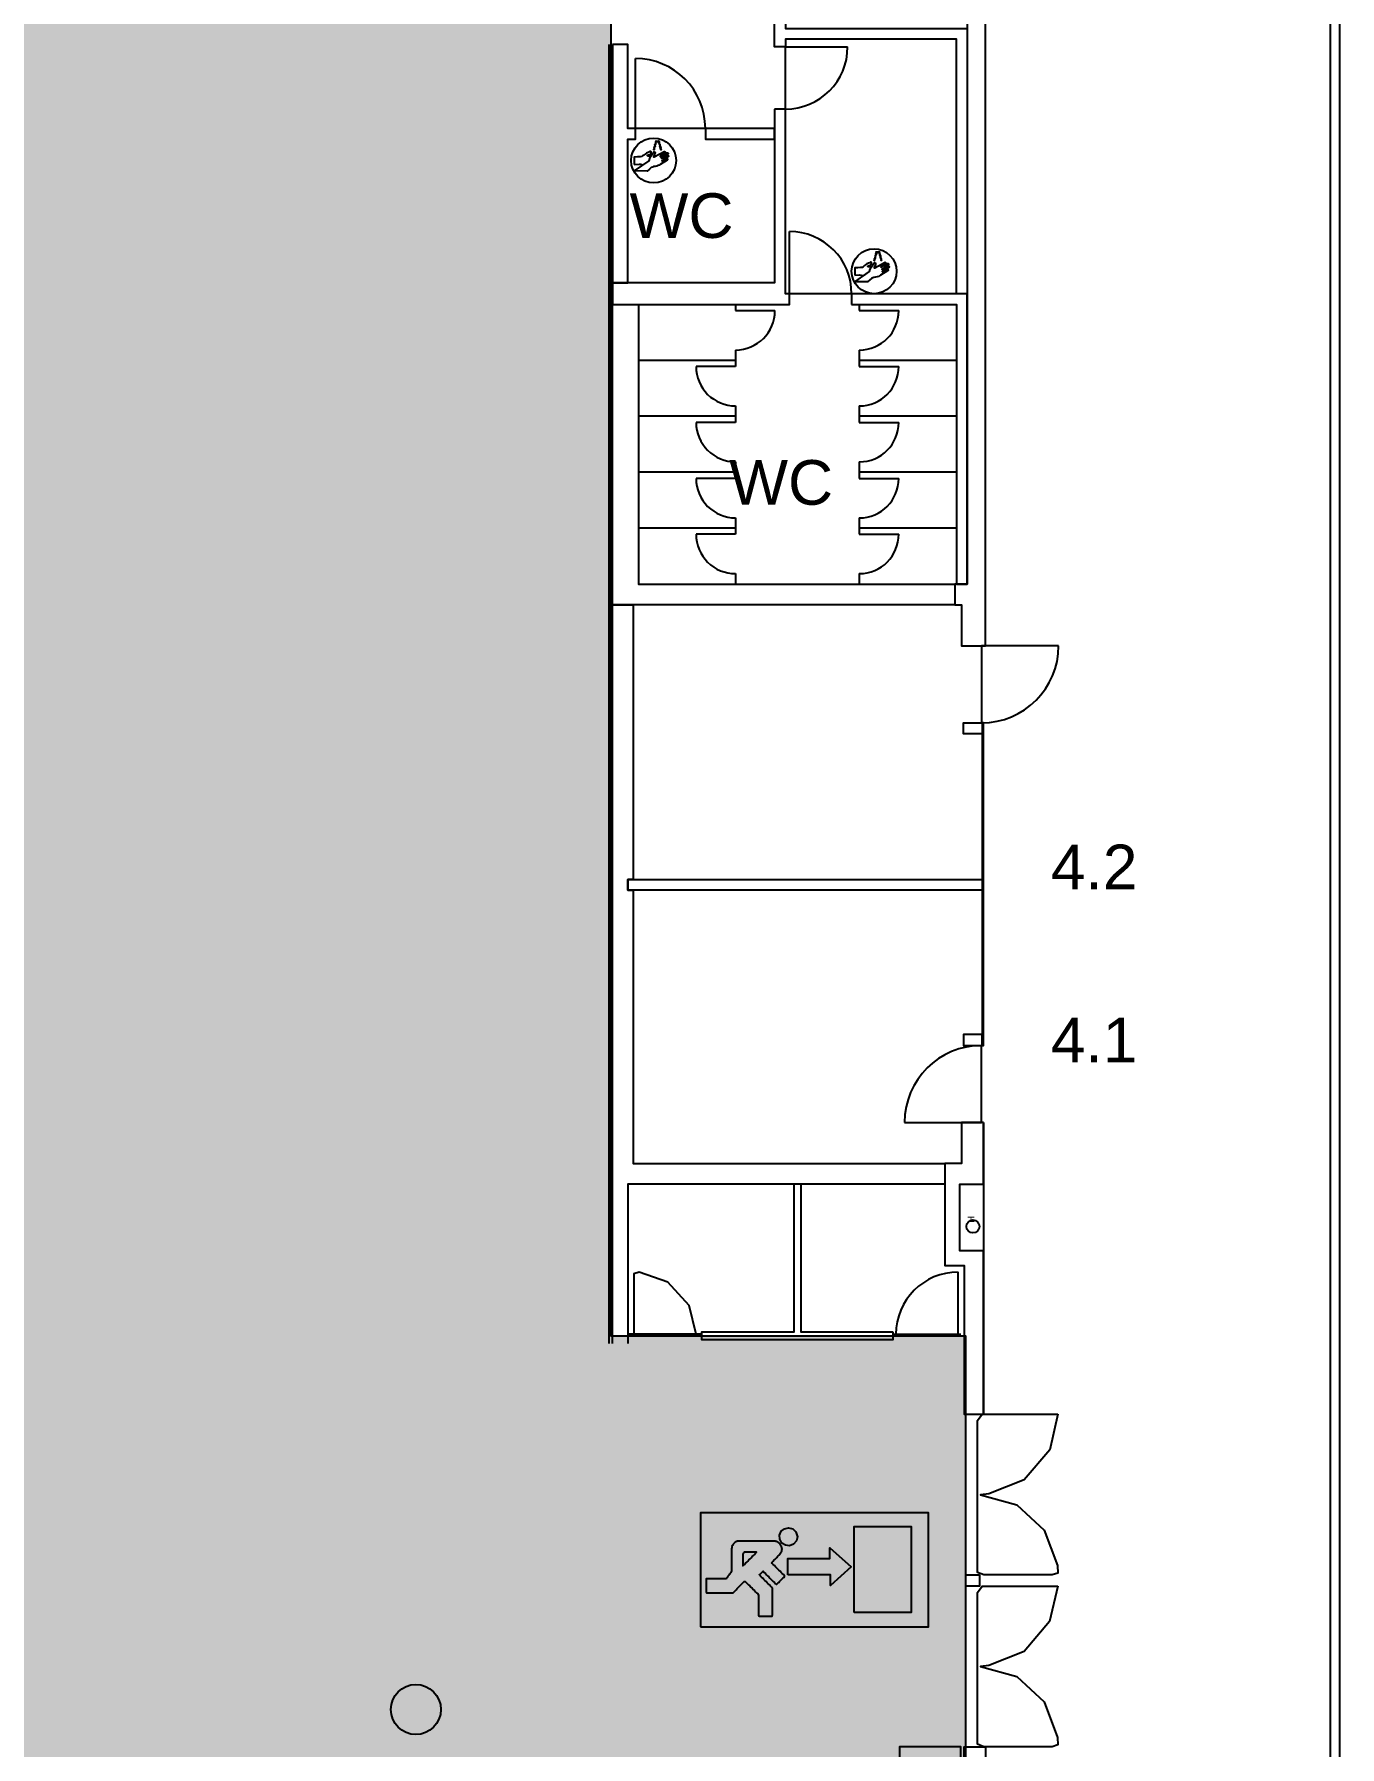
# Model space of a CAD drawing. Header units: metres. Extents: x 19 to 194, y 62 to 154.
# Drawn here: x 171.93 to 193.12, y 76.44 to 104.26 of the extents above; entities that cross this region are included whole.
import ezdxf

# ---------------------------------------------------------------- set-up
doc = ezdxf.new("R2010")
doc.units = ezdxf.units.M
doc.header["$MEASUREMENT"] = 0
doc.layers.add('ALL', color=7, linetype='Continuous')
doc.layers.add('ALL4', color=7, linetype='Continuous')
doc.styles.add('Arial', font='Arial.ttf')

msp = doc.modelspace()

# ---------------------------------------------------------------- hatches: boundary and pattern name
at = {"layer": 'ALL4', "lineweight": 0, "true_color": 0xe6e6e6, "transparency": 33554687}
h = msp.add_hatch(color=254, dxfattribs=at)
h.dxf.hatch_style = 1
h.paths.add_polyline_path([(181.2945, 128.8704), (187.0549, 128.8704), (187.0549, 139.3912), (29.3495, 139.4008), (29.3495, 127.8507), (32.7796, 127.8507), (32.7295, 82.9907), (29.3495, 82.9907), (29.3495, 69.8204), (187.0545, 69.8204), (187.0545, 83.1151), (181.2945, 83.1151)])

# ---------------------------------------------------------------- linework, layer by layer
at = {"layer": 'ALL', "color": 18, "lineweight": 25, "true_color": 0x000000}
for points in [[(192.975, 62.1359), (192.975, 142.847)], [(193.125, 62.1359), (193.125, 142.847)], [(181.2649, 82.9946), (181.2649, 104.09)], [(184.125, 103.045), (184.125, 104.055)], [(184.125, 104.055), (185.135, 104.055)], [(181.69, 102.73), (181.69, 103.865)], [(182.825, 102.73), (181.69, 102.73)], [(184.19, 100.045), (184.19, 101.055)], [(183.315, 99.87), (183.315, 99.77)], [(185.2, 100.045), (184.19, 100.045)], [(185.325, 99.87), (185.325, 99.77)], [(183.315, 99.77), (183.955, 99.77)], [(185.325, 99.77), (185.965, 99.77)], [(183.315, 99.13), (183.315, 98.862)], [(185.325, 99.13), (185.325, 98.862)], [(183.315, 98.962), (181.74, 98.962)], [(183.315, 98.862), (182.675, 98.862)], [(186.9, 98.962), (185.325, 98.962)], [(185.325, 98.862), (185.965, 98.862)], [(183.315, 98.222), (183.315, 97.954)], [(185.325, 98.222), (185.325, 97.954)], [(183.315, 98.054), (181.74, 98.054)], [(183.315, 97.954), (182.675, 97.954)], [(186.9, 98.054), (185.325, 98.054)], [(185.325, 97.954), (185.965, 97.954)], [(183.315, 97.146), (181.74, 97.146)], [(183.315, 97.314), (183.315, 97.046)], [(185.325, 97.314), (185.325, 97.046)], [(186.9, 97.146), (185.325, 97.146)], [(183.315, 97.046), (182.675, 97.046)], [(185.325, 97.046), (185.965, 97.046)], [(183.315, 96.238), (181.74, 96.238)], [(183.315, 96.4035), (183.315, 96.138)], [(185.325, 96.4035), (185.325, 96.138)], [(186.9, 96.238), (185.325, 96.238)], [(183.315, 96.138), (182.675, 96.138)], [(185.325, 96.138), (185.965, 96.138)], [(183.315, 95.498), (183.315, 95.33)], [(185.325, 95.498), (185.325, 95.33)], [(181.315, 82.9946), (181.315, 94.99), (181.655, 94.99), (181.655, 90.53), (181.565, 90.53), (181.565, 90.355), (181.655, 90.355), (181.655, 85.92), (186.715, 85.92), (186.715, 85.58), (181.565, 85.58), (181.565, 82.9946)], [(188.56, 94.3253), (187.31, 94.3253)], [(187.31, 94.3253), (187.31, 93.0753)], [(187.31, 86.5853), (187.31, 87.8353)], [(186.06, 86.5853), (187.31, 86.5853)], [(187.34, 86.585), (187.34, 81.845)], [(182.675, 83.1441), (182.5614, 83.6095), (182.2148, 83.9913), (181.7511, 84.1504), (181.665, 84.1239), (181.6635, 83.1441), (181.565, 83.1441)], [(186.9302, 83.144), (186.9302, 84.154)], [(182.765, 83.144), (181.665, 83.144)], [(185.875, 83.1437), (186.975, 83.1437)]]:
    msp.add_lwpolyline(points, dxfattribs=at)
for points in [[(187.375, 116.27), (186.985, 116.27), (186.985, 115.605), (186.925, 115.605), (186.925, 115.265), (187.075, 115.265), (187.075, 95.33), (186.8752, 95.33), (186.8752, 94.99), (186.985, 94.99), (186.9849, 94.325), (187.3749, 94.325)], [(186.9, 100.0449), (186.9, 104.1799), (184.125, 104.1799), (184.125, 104.0549), (183.95, 104.0549), (183.95, 104.6084), (184.125, 104.6084), (184.125, 104.3549), (187.075, 104.3549), (187.075, 100.0449)], [(181.315, 104.09), (181.315, 100.22), (181.565, 100.22), (181.565, 102.555), (181.69, 102.555), (181.69, 102.73), (181.565, 102.73), (181.565, 104.09)], [(183.95, 103.045), (183.95, 100.22), (181.315, 100.22), (181.315, 99.87), (184.19, 99.87), (184.19, 100.045), (184.125, 100.045), (184.125, 103.045)], [(183.95, 102.73), (182.825, 102.73), (182.825, 102.555), (183.95, 102.555)], [(181.74, 99.87), (181.74, 95.33), (186.8752, 95.33), (186.875, 94.99), (181.315, 94.99), (181.315, 99.87)], [(185.2, 99.87), (186.9, 99.87), (186.9, 95.33), (187.075, 95.33), (187.075, 100.045), (185.2, 100.045)], [(187.32, 93.0752), (187.32, 92.8949), (187.015, 92.8949), (187.015, 93.0752)], [(187.34, 93.0753), (187.32, 93.0753), (187.3193, 87.8349), (187.34, 87.8349), (187.34, 93.0753)], [(187.3196, 90.53), (187.3196, 90.355), (181.565, 90.355), (181.565, 90.53)], [(187.3193, 87.835), (187.3193, 88.015), (187.015, 88.015), (187.015, 87.835)], [(187.34, 86.585), (186.985, 86.585), (186.985, 85.92), (186.715, 85.92), (186.715, 84.26), (187.0249, 84.26), (187.0249, 81.845), (187.34, 81.845), (187.34, 84.5), (186.955, 84.5), (186.955, 85.58), (187.34, 85.58)], [(185.875, 83.18), (184.38, 83.18), (184.38, 85.58), (184.26, 85.58), (184.26, 83.18), (182.765, 83.18), (182.765, 83.06), (185.875, 83.06)], [(188.55, 81.845), (188.4154, 81.2677), (188.0007, 80.7811), (187.4297, 80.5531), (187.2902, 80.5392), (187.8812, 80.3744), (188.3276, 79.9636), (188.5412, 79.3863), (188.5497, 79.265), (188.4574, 79.235), (187.3477, 79.235), (187.245, 79.2762), (187.245, 81.7423), (187.317, 81.845), (188.4267, 81.845)], [(187.275, 79.235), (187.275, 79.055), (187.055, 79.055), (187.055, 79.235)], [(188.5499, 79.055), (188.4153, 78.4777), (188.0006, 77.9911), (187.4296, 77.7631), (187.2901, 77.7492), (187.8811, 77.5844), (188.3275, 77.1736), (188.5411, 76.5963), (188.5496, 76.475), (188.4573, 76.445), (187.3476, 76.445), (187.2449, 76.4862), (187.2449, 78.9523), (187.3169, 79.055), (188.4266, 79.055)], [(187.3749, 76.445), (187.3749, 68.5), (187.0249, 68.5), (187.0249, 76.445)]]:
    msp.add_lwpolyline(points, close=True, dxfattribs=at)
at = {"layer": 'ALL', "color": 4, "lineweight": 25}
for points in [[(181.6713, 102.1462), (181.7495, 102.1487), (181.7755, 102.1471), (181.8086, 102.1397), (181.8116, 102.1352), (181.9119, 102.2041), (181.9227, 102.2421), (181.9422, 102.2789), (181.8929, 102.2808), (181.8888, 102.2824), (181.8855, 102.2862), (181.8863, 102.2925), (181.9035, 102.3023), (181.9208, 102.3081), (181.9337, 102.3165), (181.9443, 102.3338), (181.9456, 102.3435), (181.9434, 102.351), (181.9394, 102.3546), (181.935, 102.3568), (181.927, 102.3555), (181.9093, 102.3462), (181.8672, 102.3267), (181.8455, 102.3125), (181.8313, 102.3028), (181.8189, 102.2921), (181.8056, 102.2828), (181.791, 102.2718), (181.7666, 102.2687), (181.7232, 102.2656), (181.6711, 102.2639), (181.6713, 102.1462)], [(181.6721, 102.0393), (181.9118, 102.2041), (181.9227, 102.242), (181.9422, 102.2789), (181.9671, 102.3146), (181.9901, 102.3486), (181.9951, 102.3505), (182.005, 102.3465), (182.0087, 102.3338), (182.0069, 102.3112), (181.9857, 102.2757), (181.9846, 102.2663), (181.9878, 102.2646), (181.9951, 102.2666), (182.1562, 102.3534), (182.164, 102.3549), (182.1726, 102.3505), (182.1764, 102.3443), (182.1753, 102.3355), (182.1662, 102.3281), (182.0921, 102.2793), (182.0926, 102.276), (182.0956, 102.2757), (182.2044, 102.3321), (182.213, 102.3321), (182.2188, 102.3273), (182.22, 102.319), (182.2172, 102.313), (182.1927, 102.2963), (182.1097, 102.2453), (182.1104, 102.2431), (182.1131, 102.2411), (182.2148, 102.292), (182.223, 102.2905), (182.2282, 102.2851), (182.2292, 102.2783), (182.2259, 102.2717), (182.2182, 102.2664), (182.1188, 102.2056), (182.1179, 102.2025), (182.1201, 102.2005), (182.1981, 102.2382), (182.2038, 102.2381), (182.2105, 102.2348), (182.2128, 102.2284), (182.2137, 102.2249), (182.2116, 102.2187), (182.2044, 102.2138), (182.0916, 102.1439), (182.074, 102.1328), (182.0603, 102.1251), (182.0354, 102.1178), (182.0105, 102.1122), (181.9809, 102.1096), (181.9642, 102.1028), (181.9457, 102.0925), (181.9169, 102.0689), (181.8813, 102.0376), (181.6721, 102.0393)], [(185.2503, 100.3472), (185.3285, 100.3497), (185.3545, 100.3481), (185.3876, 100.3407), (185.3906, 100.3362), (185.4909, 100.4051), (185.5017, 100.4431), (185.5212, 100.4799), (185.4719, 100.4818), (185.4678, 100.4834), (185.4645, 100.4872), (185.4653, 100.4935), (185.4825, 100.5033), (185.4998, 100.5091), (185.5127, 100.5175), (185.5233, 100.5348), (185.5246, 100.5445), (185.5224, 100.552), (185.5184, 100.5556), (185.514, 100.5578), (185.506, 100.5565), (185.4883, 100.5472), (185.4462, 100.5277), (185.4245, 100.5135), (185.4103, 100.5038), (185.3979, 100.4931), (185.3846, 100.4838), (185.37, 100.4728), (185.3456, 100.4697), (185.3022, 100.4666), (185.2501, 100.4649), (185.2503, 100.3472)], [(185.2511, 100.2403), (185.4908, 100.4051), (185.5017, 100.443), (185.5212, 100.4799), (185.5461, 100.5156), (185.5691, 100.5496), (185.5741, 100.5515), (185.584, 100.5475), (185.5877, 100.5348), (185.5859, 100.5122), (185.5647, 100.4767), (185.5636, 100.4673), (185.5668, 100.4656), (185.5741, 100.4676), (185.7352, 100.5544), (185.743, 100.5559), (185.7516, 100.5515), (185.7554, 100.5453), (185.7543, 100.5365), (185.7452, 100.5291), (185.6711, 100.4803), (185.6716, 100.477), (185.6746, 100.4767), (185.7834, 100.5331), (185.792, 100.5331), (185.7978, 100.5283), (185.799, 100.52), (185.7962, 100.514), (185.7717, 100.4973), (185.6887, 100.4463), (185.6894, 100.4441), (185.6921, 100.4421), (185.7938, 100.493), (185.802, 100.4915), (185.8072, 100.4861), (185.8082, 100.4793), (185.8049, 100.4727), (185.7972, 100.4674), (185.6978, 100.4066), (185.6969, 100.4035), (185.6991, 100.4015), (185.7771, 100.4392), (185.7828, 100.4391), (185.7895, 100.4358), (185.7918, 100.4294), (185.7927, 100.4259), (185.7906, 100.4197), (185.7834, 100.4148), (185.6706, 100.3449), (185.653, 100.3338), (185.6393, 100.3261), (185.6144, 100.3188), (185.5895, 100.3132), (185.5599, 100.3106), (185.5432, 100.3038), (185.5247, 100.2935), (185.4959, 100.2699), (185.4603, 100.2386), (185.2511, 100.2403)], [(182.7474, 78.3919), (186.4504, 78.3919), (186.4504, 80.2434), (182.7474, 80.2434)], [(184.3186, 79.8554), (184.3034, 79.7906), (184.2567, 79.736), (184.1925, 79.7108), (184.1281, 79.7164), (184.0678, 79.7538), (184.0323, 79.815), (184.0288, 79.8806), (184.0568, 79.9443), (184.1094, 79.987), (184.177, 80.0013), (184.2432, 79.9832), (184.2936, 79.9371), (184.3176, 79.8721)], [(185.2425, 78.6251), (185.2425, 80.0238), (186.1691, 80.0238), (186.1691, 78.6251)], [(182.8366, 79.1728), (182.8366, 79.1728), (182.8366, 79.1535), (182.8366, 79.1341), (182.8366, 79.1148), (182.8366, 79.0955), (182.8366, 79.0762), (182.8366, 79.0569), (182.8366, 79.0376), (182.8366, 79.0183), (182.8366, 78.9989), (182.8366, 78.9796), (182.8366, 78.9603), (182.841, 78.9433), (182.8775, 78.9433), (182.914, 78.9433), (182.9506, 78.9433), (182.9871, 78.9433), (183.0236, 78.9433), (183.0601, 78.9433), (183.0967, 78.9433), (183.1332, 78.9433), (183.1697, 78.9433), (183.2063, 78.9433), (183.2428, 78.9433), (183.2745, 78.9472), (183.2908, 78.9636), (183.3072, 78.98), (183.3235, 78.9963), (183.3399, 79.0127), (183.3562, 79.029), (183.3726, 79.0454), (183.3889, 79.0617), (183.4053, 79.0781), (183.4216, 79.0944), (183.438, 79.1108), (183.4543, 79.1271), (183.4715, 79.1309), (183.4901, 79.1123), (183.5087, 79.0937), (183.5273, 79.0751), (183.5459, 79.0565), (183.5645, 79.0379), (183.5831, 79.0193), (183.6017, 79.0007), (183.6203, 78.9821), (183.6389, 78.9635), (183.6575, 78.9449), (183.6761, 78.9262), (183.6858, 78.9025), (183.6858, 78.8732), (183.6858, 78.8438), (183.6858, 78.8145), (183.6858, 78.7852), (183.6858, 78.7558), (183.6858, 78.7265), (183.6858, 78.6972), (183.6858, 78.6678), (183.6858, 78.6385), (183.6858, 78.6092), (183.6858, 78.5798), (183.6974, 78.5681), (183.7167, 78.5681), (183.736, 78.5681), (183.7553, 78.5681), (183.7747, 78.5681), (183.794, 78.5681), (183.8133, 78.5681), (183.8326, 78.5681), (183.8519, 78.5681), (183.8712, 78.5681), (183.8905, 78.5681), (183.9099, 78.5681), (183.9153, 78.5956), (183.9153, 78.6338), (183.9153, 78.672), (183.9153, 78.7101), (183.9153, 78.7483), (183.9153, 78.7865), (183.9153, 78.8247), (183.9153, 78.8629), (183.9153, 78.9011), (183.9153, 78.9393), (183.9153, 78.9775), (183.9153, 79.0157), (183.9001, 79.0369), (183.8821, 79.0549), (183.8641, 79.0729), (183.8461, 79.0909), (183.8281, 79.109), (183.8101, 79.127), (183.7921, 79.145), (183.774, 79.163), (183.756, 79.181), (183.738, 79.199), (183.72, 79.2171), (183.702, 79.2351), (183.7061, 79.2406), (183.7111, 79.2457), (183.7162, 79.2507), (183.7212, 79.2557), (183.7262, 79.2608), (183.7312, 79.2658), (183.7363, 79.2708), (183.7413, 79.2759), (183.7463, 79.2809), (183.7514, 79.2859), (183.7564, 79.291), (183.7625, 79.2941), (183.7808, 79.2758), (183.7991, 79.2576), (183.8174, 79.2393), (183.8357, 79.221), (183.8539, 79.2027), (183.8722, 79.1844), (183.8905, 79.1661), (183.9088, 79.1478), (183.9271, 79.1295), (183.9454, 79.1113), (183.9637, 79.093), (183.9806, 79.0807), (183.9922, 79.0922), (184.0038, 79.1038), (184.0154, 79.1154), (184.027, 79.127), (184.0386, 79.1386), (184.0502, 79.1502), (184.0617, 79.1618), (184.0733, 79.1734), (184.0849, 79.185), (184.0965, 79.1966), (184.1081, 79.2082), (184.1101, 79.2219), (184.0919, 79.2402), (184.0736, 79.2585), (184.0553, 79.2767), (184.037, 79.295), (184.0187, 79.3133), (184.0004, 79.3316), (183.9821, 79.3499), (183.9639, 79.3682), (183.9456, 79.3865), (183.9273, 79.4048), (183.909, 79.423), (183.9039, 79.4384), (183.9157, 79.4502), (183.9274, 79.4619), (183.9391, 79.4737), (183.9509, 79.4854), (183.9626, 79.4972), (183.9744, 79.5089), (183.9861, 79.5207), (183.9979, 79.5324), (184.0096, 79.5441), (184.0214, 79.5559), (184.0331, 79.5676), (184.0417, 79.5768), (184.0476, 79.5844), (184.0529, 79.5926), (184.0577, 79.6014), (184.0617, 79.6107), (184.065, 79.6205), (184.0675, 79.6307), (184.0691, 79.6411), (184.0697, 79.6516), (184.0695, 79.6621), (184.0683, 79.6724), (184.0663, 79.6826), (184.0634, 79.6924), (184.0598, 79.7018), (184.0555, 79.7107), (184.0506, 79.719), (184.045, 79.727), (184.0381, 79.736), (184.0303, 79.7445), (184.0217, 79.7524), (184.0124, 79.7596), (184.0025, 79.7661), (183.9921, 79.7716), (183.9813, 79.7763), (183.9702, 79.78), (183.9589, 79.7827), (183.9476, 79.7844), (183.9221, 79.785), (183.8737, 79.785), (183.8254, 79.785), (183.777, 79.785), (183.7286, 79.785), (183.6803, 79.785), (183.6319, 79.785), (183.5835, 79.785), (183.5352, 79.785), (183.4868, 79.785), (183.4384, 79.785), (183.3901, 79.785), (183.3618, 79.7849), (183.3531, 79.7842), (183.3445, 79.7828), (183.3359, 79.7806), (183.3274, 79.7776), (183.3192, 79.7739), (183.3114, 79.7696), (183.3039, 79.7646), (183.297, 79.759), (183.2906, 79.753), (183.2849, 79.7465), (183.2779, 79.7371), (183.2699, 79.7244), (183.263, 79.711), (183.2572, 79.697), (183.2527, 79.6827), (183.2513, 79.6568), (183.2513, 79.6245), (183.2513, 79.5922), (183.2513, 79.5599), (183.2513, 79.5276), (183.2513, 79.4953), (183.2513, 79.463), (183.2513, 79.4307), (183.2513, 79.3984), (183.2513, 79.3661), (183.2513, 79.3338), (183.2513, 79.3015), (183.2455, 79.286), (183.2379, 79.2759), (183.2303, 79.2657), (183.2226, 79.2555), (183.215, 79.2453), (183.2073, 79.2351), (183.1997, 79.2249), (183.1921, 79.2147), (183.1844, 79.2046), (183.1768, 79.1944), (183.1691, 79.1842), (183.1615, 79.174), (183.1366, 79.1728), (183.1093, 79.1728), (183.082, 79.1728), (183.0548, 79.1728), (183.0275, 79.1728), (183.0002, 79.1728), (182.973, 79.1728), (182.9457, 79.1728), (182.9184, 79.1728), (182.8911, 79.1728), (182.8639, 79.1728)], [(183.4318, 79.5675), (183.4318, 79.5675), (183.4318, 79.5523), (183.4318, 79.5371), (183.4318, 79.5219), (183.4318, 79.5068), (183.4318, 79.4916), (183.4318, 79.4764), (183.4318, 79.4612), (183.4318, 79.446), (183.4318, 79.4308), (183.4318, 79.4156), (183.4318, 79.4004), (183.4318, 79.3852), (183.4414, 79.3878), (183.4596, 79.4059), (183.4778, 79.4241), (183.4959, 79.4422), (183.5141, 79.4604), (183.5322, 79.4785), (183.5504, 79.4967), (183.5685, 79.5149), (183.5867, 79.533), (183.6049, 79.5512), (183.623, 79.5693), (183.6412, 79.5875), (183.6572, 79.6045), (183.6417, 79.6045), (183.6262, 79.6045), (183.6107, 79.6045), (183.5952, 79.6045), (183.5797, 79.6045), (183.5642, 79.6045), (183.5486, 79.6045), (183.5331, 79.6045), (183.5176, 79.6045), (183.5021, 79.6045), (183.4866, 79.6045), (183.4711, 79.6045), (183.4637, 79.6045), (183.4619, 79.6043), (183.4601, 79.604), (183.4583, 79.6036), (183.4565, 79.603), (183.4548, 79.6022), (183.4531, 79.6013), (183.4515, 79.6003), (183.45, 79.5992), (183.4487, 79.5979), (183.4474, 79.5966), (183.4462, 79.5951), (183.4418, 79.5886), (183.4379, 79.5819), (183.4345, 79.5748)], [(184.1639, 79.2361), (184.1633, 79.5001), (184.8443, 79.5009), (184.8443, 79.6737), (185.195, 79.3685), (184.8551, 79.0633), (184.8551, 79.2361)]]:
    msp.add_lwpolyline(points, close=True, dxfattribs=at)
for points in [[(181.9869, 102.2777), (182.0143, 102.2769)], [(185.5659, 100.4787), (185.5933, 100.4779)]]:
    msp.add_lwpolyline(points, dxfattribs=at)
at = {"layer": 'ALL', "color": 1, "lineweight": 25}
msp.add_lwpolyline([(186.4749, 76.445), (185.9749, 76.445), (185.9749, 75.445), (186.9749, 75.445)], dxfattribs=at)
msp.add_lwpolyline([(185.9749, 75.445), (186.9749, 75.445), (186.9749, 76.445), (185.9749, 76.445)], close=True, dxfattribs=at)
at = {"layer": 'ALL', "color": 4, "lineweight": 25}
for centre, radius in [((181.9855, 102.2085), 0.3645), ((181.9904, 102.3879), 0.00579), ((181.9976, 102.414), 0.00579), ((182.0046, 102.4397), 0.00579), ((182.0109, 102.4661), 0.00579), ((182.019, 102.4927), 0.00579), ((182.0257, 102.5199), 0.00579), ((182.0474, 102.5187), 0.00579), ((182.0691, 102.5199), 0.00579), ((182.0758, 102.4927), 0.00579), ((182.0839, 102.4661), 0.00579), ((182.0903, 102.4397), 0.00579), ((182.0972, 102.414), 0.00579), ((182.1045, 102.3879), 0.00579), ((185.5645, 100.4095), 0.3645), ((185.598, 100.6937), 0.00579), ((185.6047, 100.7209), 0.00579), ((185.6264, 100.7197), 0.00579), ((185.6482, 100.7209), 0.00579), ((185.6548, 100.6937), 0.00579), ((185.5694, 100.5889), 0.00579), ((185.5766, 100.615), 0.00579), ((185.5836, 100.6407), 0.00579), ((185.5899, 100.6671), 0.00579), ((185.6629, 100.6671), 0.00579), ((185.6693, 100.6407), 0.00579), ((185.6762, 100.615), 0.00579), ((185.6835, 100.5889), 0.00579)]:
    msp.add_circle(centre, radius, dxfattribs=at)
at = {"layer": 'ALL', "color": 18, "lineweight": 25, "true_color": 0x000000}
for centre, radius in [((187.1699, 84.8951), 0.1055), ((178.1249, 77.05), 0.4065)]:
    msp.add_circle(centre, radius, dxfattribs=at)
for centre, radius, start, end in [((184.125, 104.055), 1.01, -90.00011, -0.00011), ((181.69, 102.73), 1.135, -0.00011, 89.99989), ((184.19, 100.045), 1.01, -0.00011, 89.99989), ((183.315, 99.77), 0.64, -90.00011, -0.00011), ((185.325, 99.77), 0.64, -90.00011, -0.00011), ((183.315, 98.862), 0.64, 179.99989, -90.00011), ((185.325, 98.862), 0.64, -90.00011, -0.00011), ((183.315, 97.954), 0.64, 179.99989, -90.00011), ((185.325, 97.954), 0.64, -90.00011, -0.00011), ((183.315, 97.0435), 0.64, 179.99989, -90.00011), ((185.325, 97.0435), 0.64, -90.00011, -0.00011), ((183.315, 96.138), 0.64, 179.99989, -90.00011), ((185.325, 96.138), 0.64, -90.00011, -0.00011), ((187.31, 94.3253), 1.25, -90, 0), ((187.31, 86.5853), 1.25, 90, -180), ((186.9302, 83.144), 1.01, 90, -180)]:
    msp.add_arc(centre, radius, start, end, dxfattribs=at)
at = {"layer": 'ALL4', "color": 18, "lineweight": 25, "true_color": 0x000000}
for points in [[(192.975, 62.1359), (192.975, 142.847)], [(193.125, 62.1359), (193.125, 142.847)], [(181.2649, 82.9946), (181.2649, 104.09)], [(184.125, 103.045), (184.125, 104.055)], [(184.125, 104.055), (185.135, 104.055)], [(181.69, 102.73), (181.69, 103.865)], [(182.825, 102.73), (181.69, 102.73)], [(184.19, 100.045), (184.19, 101.055)], [(183.315, 99.87), (183.315, 99.77)], [(185.2, 100.045), (184.19, 100.045)], [(185.325, 99.87), (185.325, 99.77)], [(183.315, 99.77), (183.955, 99.77)], [(185.325, 99.77), (185.965, 99.77)], [(183.315, 99.13), (183.315, 98.862)], [(185.325, 99.13), (185.325, 98.862)], [(183.315, 98.962), (181.74, 98.962)], [(183.315, 98.862), (182.675, 98.862)], [(186.9, 98.962), (185.325, 98.962)], [(185.325, 98.862), (185.965, 98.862)], [(183.315, 98.222), (183.315, 97.954)], [(185.325, 98.222), (185.325, 97.954)], [(183.315, 98.054), (181.74, 98.054)], [(183.315, 97.954), (182.675, 97.954)], [(186.9, 98.054), (185.325, 98.054)], [(185.325, 97.954), (185.965, 97.954)], [(183.315, 97.146), (181.74, 97.146)], [(183.315, 97.314), (183.315, 97.046)], [(185.325, 97.314), (185.325, 97.046)], [(186.9, 97.146), (185.325, 97.146)], [(183.315, 97.046), (182.675, 97.046)], [(185.325, 97.046), (185.965, 97.046)], [(183.315, 96.238), (181.74, 96.238)], [(183.315, 96.4035), (183.315, 96.138)], [(185.325, 96.4035), (185.325, 96.138)], [(186.9, 96.238), (185.325, 96.238)], [(183.315, 96.138), (182.675, 96.138)], [(185.325, 96.138), (185.965, 96.138)], [(183.315, 95.498), (183.315, 95.33)], [(185.325, 95.498), (185.325, 95.33)], [(181.315, 82.9946), (181.315, 94.99), (181.655, 94.99), (181.655, 90.53), (181.565, 90.53), (181.565, 90.355), (181.655, 90.355), (181.655, 85.92), (186.715, 85.92), (186.715, 85.58), (181.565, 85.58), (181.565, 82.9946)], [(188.56, 94.3253), (187.31, 94.3253)], [(187.31, 94.3253), (187.31, 93.0753)], [(187.31, 86.5853), (187.31, 87.8353)], [(186.06, 86.5853), (187.31, 86.5853)], [(187.34, 86.585), (187.34, 81.845)], [(182.675, 83.1441), (182.5614, 83.6095), (182.2148, 83.9913), (181.7511, 84.1504), (181.665, 84.1239), (181.6635, 83.1441), (181.565, 83.1441)], [(186.9302, 83.144), (186.9302, 84.154)], [(182.765, 83.144), (181.665, 83.144)], [(185.875, 83.1437), (186.975, 83.1437)]]:
    msp.add_lwpolyline(points, dxfattribs=at)
at = {"layer": 'ALL4', "color": 254, "lineweight": 0, "true_color": 0xe6e6e6, "transparency": 33554687}
msp.add_lwpolyline([(181.2945, 128.8704), (187.0549, 128.8704), (187.0549, 139.3912), (29.3495, 139.4008), (29.3495, 127.8507), (32.7796, 127.8507), (32.7295, 82.9907), (29.3495, 82.9907), (29.3495, 69.8204), (187.0545, 69.8204), (187.0545, 83.1151), (181.2945, 83.1151)], close=True, dxfattribs=at)
at = {"layer": 'ALL4', "color": 254, "lineweight": 25, "true_color": 0xe6e6e6}
msp.add_lwpolyline([(181.2945, 128.8704), (187.0549, 128.8704), (187.0549, 139.3912), (29.3495, 139.4008), (29.3495, 127.8507), (32.7796, 127.8507), (32.7295, 82.9907), (29.3495, 82.9907), (29.3495, 69.8204), (187.0545, 69.8204), (187.0545, 83.1151), (181.2945, 83.1151)], close=True, dxfattribs=at)
at = {"layer": 'ALL4', "color": 18, "lineweight": 25, "true_color": 0x000000}
for points in [[(187.375, 116.27), (186.985, 116.27), (186.985, 115.605), (186.925, 115.605), (186.925, 115.265), (187.075, 115.265), (187.075, 95.33), (186.8752, 95.33), (186.8752, 94.99), (186.985, 94.99), (186.9849, 94.325), (187.3749, 94.325)], [(186.9, 100.0449), (186.9, 104.1799), (184.125, 104.1799), (184.125, 104.0549), (183.95, 104.0549), (183.95, 104.6084), (184.125, 104.6084), (184.125, 104.3549), (187.075, 104.3549), (187.075, 100.0449)], [(181.315, 104.09), (181.315, 100.22), (181.565, 100.22), (181.565, 102.555), (181.69, 102.555), (181.69, 102.73), (181.565, 102.73), (181.565, 104.09)], [(183.95, 103.045), (183.95, 100.22), (181.315, 100.22), (181.315, 99.87), (184.19, 99.87), (184.19, 100.045), (184.125, 100.045), (184.125, 103.045)], [(183.95, 102.73), (182.825, 102.73), (182.825, 102.555), (183.95, 102.555)], [(181.74, 99.87), (181.74, 95.33), (186.8752, 95.33), (186.875, 94.99), (181.315, 94.99), (181.315, 99.87)], [(185.2, 99.87), (186.9, 99.87), (186.9, 95.33), (187.075, 95.33), (187.075, 100.045), (185.2, 100.045)], [(187.32, 93.0752), (187.32, 92.8949), (187.015, 92.8949), (187.015, 93.0752)], [(187.34, 93.0753), (187.32, 93.0753), (187.3193, 87.8349), (187.34, 87.8349), (187.34, 93.0753)], [(187.3196, 90.53), (187.3196, 90.355), (181.565, 90.355), (181.565, 90.53)], [(187.3193, 87.835), (187.3193, 88.015), (187.015, 88.015), (187.015, 87.835)], [(187.34, 86.585), (186.985, 86.585), (186.985, 85.92), (186.715, 85.92), (186.715, 84.26), (187.0249, 84.26), (187.0249, 81.845), (187.34, 81.845), (187.34, 84.5), (186.955, 84.5), (186.955, 85.58), (187.34, 85.58)], [(185.875, 83.18), (184.38, 83.18), (184.38, 85.58), (184.26, 85.58), (184.26, 83.18), (182.765, 83.18), (182.765, 83.06), (185.875, 83.06)], [(188.55, 81.845), (188.4154, 81.2677), (188.0007, 80.7811), (187.4297, 80.5531), (187.2902, 80.5392), (187.8812, 80.3744), (188.3276, 79.9636), (188.5412, 79.3863), (188.5497, 79.265), (188.4574, 79.235), (187.3477, 79.235), (187.245, 79.2762), (187.245, 81.7423), (187.317, 81.845), (188.4267, 81.845)], [(187.275, 79.235), (187.275, 79.055), (187.055, 79.055), (187.055, 79.235)], [(188.5499, 79.055), (188.4153, 78.4777), (188.0006, 77.9911), (187.4296, 77.7631), (187.2901, 77.7492), (187.8811, 77.5844), (188.3275, 77.1736), (188.5411, 76.5963), (188.5496, 76.475), (188.4573, 76.445), (187.3476, 76.445), (187.2449, 76.4862), (187.2449, 78.9523), (187.3169, 79.055), (188.4266, 79.055)], [(187.3749, 76.445), (187.3749, 68.5), (187.0249, 68.5), (187.0249, 76.445)]]:
    msp.add_lwpolyline(points, close=True, dxfattribs=at)
at = {"layer": 'ALL4', "color": 4, "lineweight": 25}
for points in [[(181.6713, 102.1462), (181.7495, 102.1487), (181.7755, 102.1471), (181.8086, 102.1397), (181.8116, 102.1352), (181.9119, 102.2041), (181.9227, 102.2421), (181.9422, 102.2789), (181.8929, 102.2808), (181.8888, 102.2824), (181.8855, 102.2862), (181.8863, 102.2925), (181.9035, 102.3023), (181.9208, 102.3081), (181.9337, 102.3165), (181.9443, 102.3338), (181.9456, 102.3435), (181.9434, 102.351), (181.9394, 102.3546), (181.935, 102.3568), (181.927, 102.3555), (181.9093, 102.3462), (181.8672, 102.3267), (181.8455, 102.3125), (181.8313, 102.3028), (181.8189, 102.2921), (181.8056, 102.2828), (181.791, 102.2718), (181.7666, 102.2687), (181.7232, 102.2656), (181.6711, 102.2639), (181.6713, 102.1462)], [(181.6721, 102.0393), (181.9118, 102.2041), (181.9227, 102.242), (181.9422, 102.2789), (181.9671, 102.3146), (181.9901, 102.3486), (181.9951, 102.3505), (182.005, 102.3465), (182.0087, 102.3338), (182.0069, 102.3112), (181.9857, 102.2757), (181.9846, 102.2663), (181.9878, 102.2646), (181.9951, 102.2666), (182.1562, 102.3534), (182.164, 102.3549), (182.1726, 102.3505), (182.1764, 102.3443), (182.1753, 102.3355), (182.1662, 102.3281), (182.0921, 102.2793), (182.0926, 102.276), (182.0956, 102.2757), (182.2044, 102.3321), (182.213, 102.3321), (182.2188, 102.3273), (182.22, 102.319), (182.2172, 102.313), (182.1927, 102.2963), (182.1097, 102.2453), (182.1104, 102.2431), (182.1131, 102.2411), (182.2148, 102.292), (182.223, 102.2905), (182.2282, 102.2851), (182.2292, 102.2783), (182.2259, 102.2717), (182.2182, 102.2664), (182.1188, 102.2056), (182.1179, 102.2025), (182.1201, 102.2005), (182.1981, 102.2382), (182.2038, 102.2381), (182.2105, 102.2348), (182.2128, 102.2284), (182.2137, 102.2249), (182.2116, 102.2187), (182.2044, 102.2138), (182.0916, 102.1439), (182.074, 102.1328), (182.0603, 102.1251), (182.0354, 102.1178), (182.0105, 102.1122), (181.9809, 102.1096), (181.9642, 102.1028), (181.9457, 102.0925), (181.9169, 102.0689), (181.8813, 102.0376), (181.6721, 102.0393)], [(185.2503, 100.3472), (185.3285, 100.3497), (185.3545, 100.3481), (185.3876, 100.3407), (185.3906, 100.3362), (185.4909, 100.4051), (185.5017, 100.4431), (185.5212, 100.4799), (185.4719, 100.4818), (185.4678, 100.4834), (185.4645, 100.4872), (185.4653, 100.4935), (185.4825, 100.5033), (185.4998, 100.5091), (185.5127, 100.5175), (185.5233, 100.5348), (185.5246, 100.5445), (185.5224, 100.552), (185.5184, 100.5556), (185.514, 100.5578), (185.506, 100.5565), (185.4883, 100.5472), (185.4462, 100.5277), (185.4245, 100.5135), (185.4103, 100.5038), (185.3979, 100.4931), (185.3846, 100.4838), (185.37, 100.4728), (185.3456, 100.4697), (185.3022, 100.4666), (185.2501, 100.4649), (185.2503, 100.3472)], [(185.2511, 100.2403), (185.4908, 100.4051), (185.5017, 100.443), (185.5212, 100.4799), (185.5461, 100.5156), (185.5691, 100.5496), (185.5741, 100.5515), (185.584, 100.5475), (185.5877, 100.5348), (185.5859, 100.5122), (185.5647, 100.4767), (185.5636, 100.4673), (185.5668, 100.4656), (185.5741, 100.4676), (185.7352, 100.5544), (185.743, 100.5559), (185.7516, 100.5515), (185.7554, 100.5453), (185.7543, 100.5365), (185.7452, 100.5291), (185.6711, 100.4803), (185.6716, 100.477), (185.6746, 100.4767), (185.7834, 100.5331), (185.792, 100.5331), (185.7978, 100.5283), (185.799, 100.52), (185.7962, 100.514), (185.7717, 100.4973), (185.6887, 100.4463), (185.6894, 100.4441), (185.6921, 100.4421), (185.7938, 100.493), (185.802, 100.4915), (185.8072, 100.4861), (185.8082, 100.4793), (185.8049, 100.4727), (185.7972, 100.4674), (185.6978, 100.4066), (185.6969, 100.4035), (185.6991, 100.4015), (185.7771, 100.4392), (185.7828, 100.4391), (185.7895, 100.4358), (185.7918, 100.4294), (185.7927, 100.4259), (185.7906, 100.4197), (185.7834, 100.4148), (185.6706, 100.3449), (185.653, 100.3338), (185.6393, 100.3261), (185.6144, 100.3188), (185.5895, 100.3132), (185.5599, 100.3106), (185.5432, 100.3038), (185.5247, 100.2935), (185.4959, 100.2699), (185.4603, 100.2386), (185.2511, 100.2403)], [(182.7474, 78.3919), (186.4504, 78.3919), (186.4504, 80.2434), (182.7474, 80.2434)], [(184.3186, 79.8554), (184.3034, 79.7906), (184.2567, 79.736), (184.1925, 79.7108), (184.1281, 79.7164), (184.0678, 79.7538), (184.0323, 79.815), (184.0288, 79.8806), (184.0568, 79.9443), (184.1094, 79.987), (184.177, 80.0013), (184.2432, 79.9832), (184.2936, 79.9371), (184.3176, 79.8721)], [(185.2425, 78.6251), (185.2425, 80.0238), (186.1691, 80.0238), (186.1691, 78.6251)], [(182.8366, 79.1728), (182.8366, 79.1728), (182.8366, 79.1535), (182.8366, 79.1341), (182.8366, 79.1148), (182.8366, 79.0955), (182.8366, 79.0762), (182.8366, 79.0569), (182.8366, 79.0376), (182.8366, 79.0183), (182.8366, 78.9989), (182.8366, 78.9796), (182.8366, 78.9603), (182.841, 78.9433), (182.8775, 78.9433), (182.914, 78.9433), (182.9506, 78.9433), (182.9871, 78.9433), (183.0236, 78.9433), (183.0601, 78.9433), (183.0967, 78.9433), (183.1332, 78.9433), (183.1697, 78.9433), (183.2063, 78.9433), (183.2428, 78.9433), (183.2745, 78.9472), (183.2908, 78.9636), (183.3072, 78.98), (183.3235, 78.9963), (183.3399, 79.0127), (183.3562, 79.029), (183.3726, 79.0454), (183.3889, 79.0617), (183.4053, 79.0781), (183.4216, 79.0944), (183.438, 79.1108), (183.4543, 79.1271), (183.4715, 79.1309), (183.4901, 79.1123), (183.5087, 79.0937), (183.5273, 79.0751), (183.5459, 79.0565), (183.5645, 79.0379), (183.5831, 79.0193), (183.6017, 79.0007), (183.6203, 78.9821), (183.6389, 78.9635), (183.6575, 78.9449), (183.6761, 78.9262), (183.6858, 78.9025), (183.6858, 78.8732), (183.6858, 78.8438), (183.6858, 78.8145), (183.6858, 78.7852), (183.6858, 78.7558), (183.6858, 78.7265), (183.6858, 78.6972), (183.6858, 78.6678), (183.6858, 78.6385), (183.6858, 78.6092), (183.6858, 78.5798), (183.6974, 78.5681), (183.7167, 78.5681), (183.736, 78.5681), (183.7553, 78.5681), (183.7747, 78.5681), (183.794, 78.5681), (183.8133, 78.5681), (183.8326, 78.5681), (183.8519, 78.5681), (183.8712, 78.5681), (183.8905, 78.5681), (183.9099, 78.5681), (183.9153, 78.5956), (183.9153, 78.6338), (183.9153, 78.672), (183.9153, 78.7101), (183.9153, 78.7483), (183.9153, 78.7865), (183.9153, 78.8247), (183.9153, 78.8629), (183.9153, 78.9011), (183.9153, 78.9393), (183.9153, 78.9775), (183.9153, 79.0157), (183.9001, 79.0369), (183.8821, 79.0549), (183.8641, 79.0729), (183.8461, 79.0909), (183.8281, 79.109), (183.8101, 79.127), (183.7921, 79.145), (183.774, 79.163), (183.756, 79.181), (183.738, 79.199), (183.72, 79.2171), (183.702, 79.2351), (183.7061, 79.2406), (183.7111, 79.2457), (183.7162, 79.2507), (183.7212, 79.2557), (183.7262, 79.2608), (183.7312, 79.2658), (183.7363, 79.2708), (183.7413, 79.2759), (183.7463, 79.2809), (183.7514, 79.2859), (183.7564, 79.291), (183.7625, 79.2941), (183.7808, 79.2758), (183.7991, 79.2576), (183.8174, 79.2393), (183.8357, 79.221), (183.8539, 79.2027), (183.8722, 79.1844), (183.8905, 79.1661), (183.9088, 79.1478), (183.9271, 79.1295), (183.9454, 79.1113), (183.9637, 79.093), (183.9806, 79.0807), (183.9922, 79.0922), (184.0038, 79.1038), (184.0154, 79.1154), (184.027, 79.127), (184.0386, 79.1386), (184.0502, 79.1502), (184.0617, 79.1618), (184.0733, 79.1734), (184.0849, 79.185), (184.0965, 79.1966), (184.1081, 79.2082), (184.1101, 79.2219), (184.0919, 79.2402), (184.0736, 79.2585), (184.0553, 79.2767), (184.037, 79.295), (184.0187, 79.3133), (184.0004, 79.3316), (183.9821, 79.3499), (183.9639, 79.3682), (183.9456, 79.3865), (183.9273, 79.4048), (183.909, 79.423), (183.9039, 79.4384), (183.9157, 79.4502), (183.9274, 79.4619), (183.9391, 79.4737), (183.9509, 79.4854), (183.9626, 79.4972), (183.9744, 79.5089), (183.9861, 79.5207), (183.9979, 79.5324), (184.0096, 79.5441), (184.0214, 79.5559), (184.0331, 79.5676), (184.0417, 79.5768), (184.0476, 79.5844), (184.0529, 79.5926), (184.0577, 79.6014), (184.0617, 79.6107), (184.065, 79.6205), (184.0675, 79.6307), (184.0691, 79.6411), (184.0697, 79.6516), (184.0695, 79.6621), (184.0683, 79.6724), (184.0663, 79.6826), (184.0634, 79.6924), (184.0598, 79.7018), (184.0555, 79.7107), (184.0506, 79.719), (184.045, 79.727), (184.0381, 79.736), (184.0303, 79.7445), (184.0217, 79.7524), (184.0124, 79.7596), (184.0025, 79.7661), (183.9921, 79.7716), (183.9813, 79.7763), (183.9702, 79.78), (183.9589, 79.7827), (183.9476, 79.7844), (183.9221, 79.785), (183.8737, 79.785), (183.8254, 79.785), (183.777, 79.785), (183.7286, 79.785), (183.6803, 79.785), (183.6319, 79.785), (183.5835, 79.785), (183.5352, 79.785), (183.4868, 79.785), (183.4384, 79.785), (183.3901, 79.785), (183.3618, 79.7849), (183.3531, 79.7842), (183.3445, 79.7828), (183.3359, 79.7806), (183.3274, 79.7776), (183.3192, 79.7739), (183.3114, 79.7696), (183.3039, 79.7646), (183.297, 79.759), (183.2906, 79.753), (183.2849, 79.7465), (183.2779, 79.7371), (183.2699, 79.7244), (183.263, 79.711), (183.2572, 79.697), (183.2527, 79.6827), (183.2513, 79.6568), (183.2513, 79.6245), (183.2513, 79.5922), (183.2513, 79.5599), (183.2513, 79.5276), (183.2513, 79.4953), (183.2513, 79.463), (183.2513, 79.4307), (183.2513, 79.3984), (183.2513, 79.3661), (183.2513, 79.3338), (183.2513, 79.3015), (183.2455, 79.286), (183.2379, 79.2759), (183.2303, 79.2657), (183.2226, 79.2555), (183.215, 79.2453), (183.2073, 79.2351), (183.1997, 79.2249), (183.1921, 79.2147), (183.1844, 79.2046), (183.1768, 79.1944), (183.1691, 79.1842), (183.1615, 79.174), (183.1366, 79.1728), (183.1093, 79.1728), (183.082, 79.1728), (183.0548, 79.1728), (183.0275, 79.1728), (183.0002, 79.1728), (182.973, 79.1728), (182.9457, 79.1728), (182.9184, 79.1728), (182.8911, 79.1728), (182.8639, 79.1728)], [(183.4318, 79.5675), (183.4318, 79.5675), (183.4318, 79.5523), (183.4318, 79.5371), (183.4318, 79.5219), (183.4318, 79.5068), (183.4318, 79.4916), (183.4318, 79.4764), (183.4318, 79.4612), (183.4318, 79.446), (183.4318, 79.4308), (183.4318, 79.4156), (183.4318, 79.4004), (183.4318, 79.3852), (183.4414, 79.3878), (183.4596, 79.4059), (183.4778, 79.4241), (183.4959, 79.4422), (183.5141, 79.4604), (183.5322, 79.4785), (183.5504, 79.4967), (183.5685, 79.5149), (183.5867, 79.533), (183.6049, 79.5512), (183.623, 79.5693), (183.6412, 79.5875), (183.6572, 79.6045), (183.6417, 79.6045), (183.6262, 79.6045), (183.6107, 79.6045), (183.5952, 79.6045), (183.5797, 79.6045), (183.5642, 79.6045), (183.5486, 79.6045), (183.5331, 79.6045), (183.5176, 79.6045), (183.5021, 79.6045), (183.4866, 79.6045), (183.4711, 79.6045), (183.4637, 79.6045), (183.4619, 79.6043), (183.4601, 79.604), (183.4583, 79.6036), (183.4565, 79.603), (183.4548, 79.6022), (183.4531, 79.6013), (183.4515, 79.6003), (183.45, 79.5992), (183.4487, 79.5979), (183.4474, 79.5966), (183.4462, 79.5951), (183.4418, 79.5886), (183.4379, 79.5819), (183.4345, 79.5748)], [(184.1639, 79.2361), (184.1633, 79.5001), (184.8443, 79.5009), (184.8443, 79.6737), (185.195, 79.3685), (184.8551, 79.0633), (184.8551, 79.2361)]]:
    msp.add_lwpolyline(points, close=True, dxfattribs=at)
for points in [[(181.9869, 102.2777), (182.0143, 102.2769)], [(185.5659, 100.4787), (185.5933, 100.4779)]]:
    msp.add_lwpolyline(points, dxfattribs=at)
at = {"layer": 'ALL4', "color": 1, "lineweight": 25}
msp.add_lwpolyline([(186.4749, 76.445), (185.9749, 76.445), (185.9749, 75.445), (186.9749, 75.445)], dxfattribs=at)
msp.add_lwpolyline([(185.9749, 75.445), (186.9749, 75.445), (186.9749, 76.445), (185.9749, 76.445)], close=True, dxfattribs=at)
at = {"layer": 'ALL4', "color": 4, "lineweight": 25}
for centre, radius in [((181.9855, 102.2085), 0.3645), ((181.9904, 102.3879), 0.00579), ((181.9976, 102.414), 0.00579), ((182.0046, 102.4397), 0.00579), ((182.0109, 102.4661), 0.00579), ((182.019, 102.4927), 0.00579), ((182.0257, 102.5199), 0.00579), ((182.0474, 102.5187), 0.00579), ((182.0691, 102.5199), 0.00579), ((182.0758, 102.4927), 0.00579), ((182.0839, 102.4661), 0.00579), ((182.0903, 102.4397), 0.00579), ((182.0972, 102.414), 0.00579), ((182.1045, 102.3879), 0.00579), ((185.5645, 100.4095), 0.3645), ((185.598, 100.6937), 0.00579), ((185.6047, 100.7209), 0.00579), ((185.6264, 100.7197), 0.00579), ((185.6482, 100.7209), 0.00579), ((185.6548, 100.6937), 0.00579), ((185.5694, 100.5889), 0.00579), ((185.5766, 100.615), 0.00579), ((185.5836, 100.6407), 0.00579), ((185.5899, 100.6671), 0.00579), ((185.6629, 100.6671), 0.00579), ((185.6693, 100.6407), 0.00579), ((185.6762, 100.615), 0.00579), ((185.6835, 100.5889), 0.00579)]:
    msp.add_circle(centre, radius, dxfattribs=at)
at = {"layer": 'ALL4', "color": 18, "lineweight": 25, "true_color": 0x000000}
for centre, radius in [((187.1699, 84.8951), 0.1055), ((178.1249, 77.05), 0.4065)]:
    msp.add_circle(centre, radius, dxfattribs=at)
for centre, radius, start, end in [((184.125, 104.055), 1.01, -90.00011, -0.00011), ((181.69, 102.73), 1.135, -0.00011, 89.99989), ((184.19, 100.045), 1.01, -0.00011, 89.99989), ((183.315, 99.77), 0.64, -90.00011, -0.00011), ((185.325, 99.77), 0.64, -90.00011, -0.00011), ((183.315, 98.862), 0.64, 179.99989, -90.00011), ((185.325, 98.862), 0.64, -90.00011, -0.00011), ((183.315, 97.954), 0.64, 179.99989, -90.00011), ((185.325, 97.954), 0.64, -90.00011, -0.00011), ((183.315, 97.0435), 0.64, 179.99989, -90.00011), ((185.325, 97.0435), 0.64, -90.00011, -0.00011), ((183.315, 96.138), 0.64, 179.99989, -90.00011), ((185.325, 96.138), 0.64, -90.00011, -0.00011), ((187.31, 94.3253), 1.25, -90, 0), ((187.31, 86.5853), 1.25, 90, -180), ((186.9302, 83.144), 1.01, 90, -180)]:
    msp.add_arc(centre, radius, start, end, dxfattribs=at)

# ---------------------------------------------------------------- texts
at = {"layer": 'ALL', "color": 18, "true_color": 0x000000, "style": 'Arial'}
for s, p in [('WC', (181.594, 100.9509)), ('WC', (183.2111, 96.6173)), ('4.2', (188.4334, 90.372)), ('4.1', (188.4334, 87.5602))]:
    msp.add_text(s, height=0.725, dxfattribs=at).set_placement(p)
msp.add_text('H', height=0.1087, rotation=269.9999, dxfattribs=at).set_placement((187.0832, 85.0655))
at = {"layer": 'ALL4', "color": 18, "true_color": 0x000000, "style": 'Arial'}
for s, p in [('WC', (181.594, 100.9509)), ('WC', (183.2111, 96.6173)), ('4.2', (188.4334, 90.372)), ('4.1', (188.4334, 87.5602))]:
    msp.add_text(s, height=0.725, dxfattribs=at).set_placement(p)
msp.add_text('H', height=0.1087, rotation=269.9999, dxfattribs=at).set_placement((187.0832, 85.0655))

doc.saveas('drawing.dxf')
